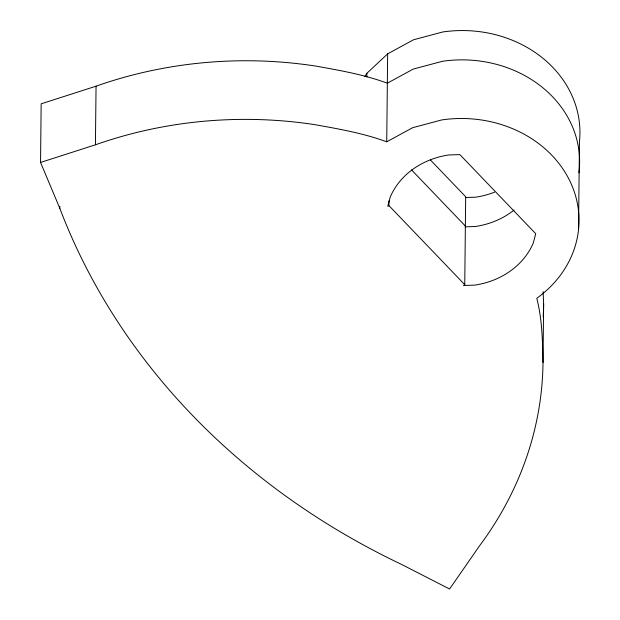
<?xml version="1.0" encoding="UTF-8"?>
<svg xmlns="http://www.w3.org/2000/svg" width="620" height="620" viewBox="0 0 620 620"><rect width="100%" height="100%" fill="white"/><g stroke="black" fill="none" stroke-linecap="round" stroke-linejoin="round"><path stroke-width="0.93" d="M543.12 291.563L543.632 303.932L543.019 362.56A398.211 344.86 0.6 0 1 479.733 545.561L449.585 589L401.078 564.177A725.617 628.401 0.6 0 1 59.807 208.297L40.548 162.456L41.16 103.827L96.046 86.18A398.211 344.86 0.6 0 1 315.51 66.038C339.776 70.378 364.142 74.632 387.345 83.181L413.222 69.084L442.455 61.287A117.265 101.548 0.6 0 1 578.925 172.833M59.807 208.297L59.822 206.375M40.548 162.456L95.434 144.801L96.046 86.18M366.846 77.066L366.885 73.284L387.647 53.863L413.532 39.773L442.757 31.976A117.265 101.548 0.6 0 1 579.452 141.647L578.53 229.594M95.434 144.801A398.211 344.86 0.6 0 1 314.89 124.667C339.163 129.007 363.522 133.261 386.733 141.802L387.647 53.863M388.918 205.592L387.795 206.406L390.236 197.044A76.221 66.007 0.6 0 1 448.81 154.961L459.885 154.613L535.719 233.686L533.278 243.048A76.221 66.007 0.6 0 1 474.703 285.13L463.628 285.479L464.752 284.673L388.918 205.592L388.972 200.787M464.752 284.673L465.674 196.734L430.42 159.968M364.917 76.516L366.885 73.284M386.733 141.802L412.61 127.712L441.835 119.916A117.265 101.548 0.6 0 1 568.222 177.762A117.265 101.548 0.6 0 1 536.788 298.29C542.167 319.3 542.577 340.985 543.019 362.56M465.473 197.509L475.625 197.191A76.221 66.007 0.6 0 0 494.628 192.123M465.163 226.827L475.323 226.501A76.221 66.007 0.6 0 0 514.12 210.017M411.486 169.857L465.372 226.044M543.632 303.932A398.211 344.86 0.6 0 1 543.19 317.022"/></g></svg>
